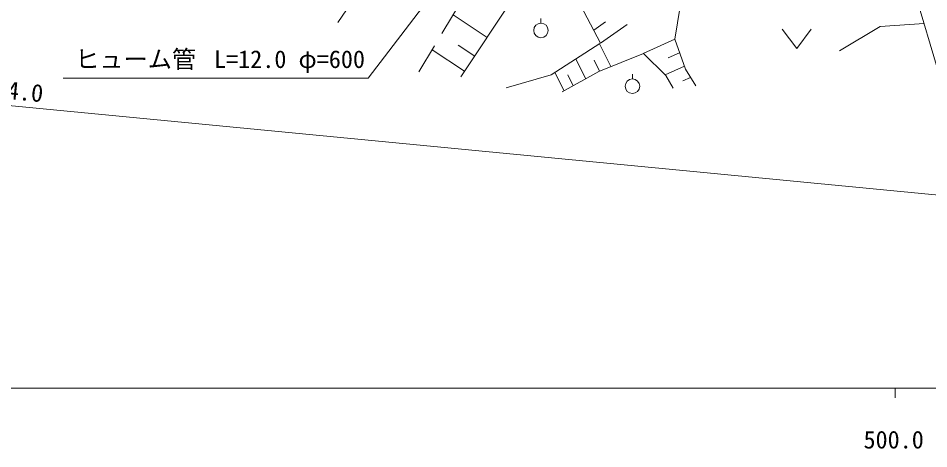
# Model space of a CAD drawing. Units: millimetres, scale not verified. Extents: x 40000 to 680000, y 20000 to 380000.
# Drawn here: x 477288 to 571478, y 198715 to 243270 of the extents above; entities that cross this region are included whole.
import ezdxf
from ezdxf.enums import TextEntityAlignment as Align

# ---------------------------------------------------------------- set-up
doc = ezdxf.new("R2010")
doc.units = ezdxf.units.MM
doc.header["$LTSCALE"] = 1000
doc.linetypes.add('CHAIN', pattern=[18.5, 12, -1.5, 3.5, -1.5])
doc.linetypes.add('DASHED', pattern=[7.5, 6, -1.5])
for name, color, linetype, lineweight in [('M-BGD', 7, 'Continuous', 13), ('M-STR-HTXT', 7, 'Continuous', 13), ('M-TTL-BAND', 7, 'Continuous', 13)]:
    doc.layers.add(name, color=color, linetype=linetype, lineweight=lineweight)
doc.styles.add('ＭＳ ゴシック', font='')
doc.styles.get('ＭＳ ゴシック').set_extended_font_data('MS Gothic')

# ---------------------------------------------------------------- blocks, each defined once
blk = doc.blocks.new('畑')
at = {"color": 7, "linetype": 'Continuous', "lineweight": 13}
for p, q in [((-1.5, 2), (0, 0)), ((0, 0), (1.5, 2))]:
    blk.add_line(p, q, dxfattribs=at)
blk = doc.blocks.new('果樹園')
at = {"color": 7, "linetype": 'Continuous', "lineweight": 13}
blk.add_line((0, 2), (0, 1.5), dxfattribs=at)
blk.add_circle((0, 0.75), 0.75, dxfattribs=at)

msp = doc.modelspace()

# ---------------------------------------------------------------- linework, layer by layer
at = {"layer": 'M-BGD', "linetype": 'CHAIN'}
msp.add_line((572368, 238024), (552700, 305204), dxfattribs=at)
at = {"layer": 'M-BGD', "linetype": 'DASHED'}
for p, q in [((510341, 242831), (518246, 254418)), ((528075, 253269), (518719, 237731)), ((566448, 242418), (562226, 239884)), ((570989, 242732), (566448, 242418)), ((532433, 237393), (537533, 240703)), ((541958, 239622), (544289, 237326)), ((527771, 236076), (532433, 237393)), ((544289, 237326), (545032, 236042))]:
    msp.add_line(p, q, dxfattribs=at)
at = {"layer": 'M-BGD'}
for p, q in [((531377, 249689), (523068, 237190)), ((537533, 240703), (535093, 245297)), ((545767, 244487), (545193, 241109)), ((525785, 241277), (522264, 243618)), ((536825, 242037), (538054, 242889)), ((537533, 240703), (540283, 242611)), ((524508, 239357), (522795, 240495)), ((538599, 238266), (537418, 240629)), ((545193, 241109), (541947, 239634)), ((545193, 241109), (546307, 238001)), ((523457, 237777), (520093, 240014)), ((541958, 239622), (537356, 237765)), ((545697, 239702), (544521, 239167)), ((535992, 237004), (534973, 239042)), ((537424, 237792), (536853, 238936)), ((533751, 235755), (532810, 237638)), ((537356, 237765), (533539, 235637)), ((534709, 236289), (534157, 237393)), ((546202, 238295), (544220, 237394)), ((546307, 238001), (547388, 236278)), ((546841, 237151), (546035, 236785))]:
    msp.add_line(p, q, dxfattribs=at)
at = {"layer": 'M-STR-HTXT'}
msp.add_line((362322, 245230), (575723, 224639), dxfattribs=at)
msp.add_lwpolyline([(536104, 266658), (513488, 237064), (481936, 237064)], dxfattribs=at)
at = {"layer": 'M-TTL-BAND'}
for p, q in [((40000, 205000), (579000, 205000)), ((568000, 205000), (568000, 204000))]:
    msp.add_line(p, q, dxfattribs=at)

# ---------------------------------------------------------------- block references
at = {"layer": 'M-BGD', "xscale": 1000, "yscale": 1000}
for name, p in [('果樹園', (531361, 241254)), ('畑', (557827, 240132)), ('果樹園', (540824, 235480))]:
    msp.add_blockref(name, p, dxfattribs=at)

# ---------------------------------------------------------------- texts
at = {"layer": 'M-STR-HTXT', "style": 'ＭＳ ゴシック'}
for s, p in [('ヒューム管', (489437, 237564)), ('L=12.0 φ=600', (505353, 237564))]:
    msp.add_text(s, height=1833, dxfattribs=at).set_placement(p, align=Align.BOTTOM_CENTER)
msp.add_text('L=304.0', height=1833, rotation=354.274, dxfattribs=at).set_placement((475381, 234452), align=Align.BOTTOM_CENTER)
at = {"layer": 'M-TTL-BAND', "style": 'ＭＳ ゴシック'}
msp.add_text('500.0', height=1833, dxfattribs=at).set_placement((567844, 198195), align=Align.BOTTOM_CENTER)

doc.saveas('drawing.dxf')
